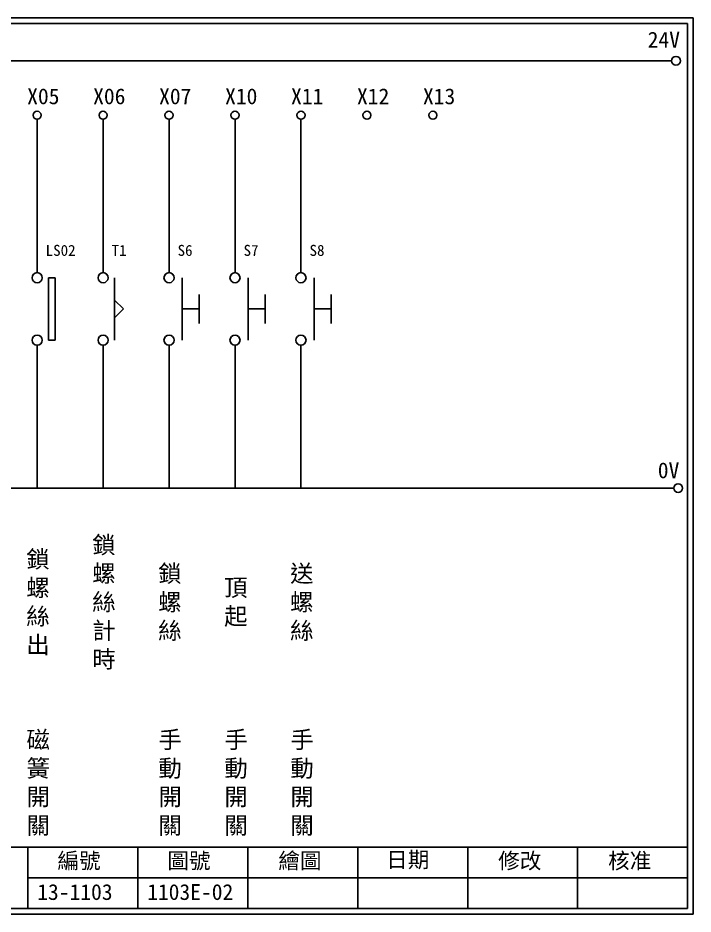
# Model space of a CAD drawing. Extents: x 325 to 612, y 3 to 207.
# Drawn here: x 458.8 to 612.3, y 3 to 207 of the extents above; entities that cross this region are included whole.
import ezdxf

# ---------------------------------------------------------------- set-up
doc = ezdxf.new("R2010")
doc.units = 0
doc.layers.get('0').update_dxf_attribs({"linetype": 'CONTINUOUS'})
doc.layers.add('圖框層', color=7, linetype='CONTINUOUS')
doc.layers.add('標尺寸層', color=3, linetype='CONTINUOUS')
doc.styles.add('CNS', font='romanc.shx', dxfattribs={"bigfont": 'chineset.shx'})
doc.styles.add('STSL', font='KAIU.TTF')

msp = doc.modelspace()

# ---------------------------------------------------------------- linework, layer by layer
for p, q in [((467.27, 147.84), (465.77, 147.84)), ((500.03, 140.73), (500.03, 144.04)), ((515.03, 140.73), (515.03, 144.04)), ((530.03, 140.73), (530.03, 144.04)), ((500.03, 140.73), (500.03, 137.42)), ((515.03, 140.73), (515.03, 137.42)), ((530.03, 140.73), (530.03, 137.42)), ((467.27, 133.61), (465.77, 133.61))]:
    msp.add_line(p, q)
for centre in [(608.44, 197.22), (608.92, 99.96)]:
    msp.add_circle(centre, 1)
at = {"layer": '圖框層', "color": 7}
for p, q in [((612.32, 206.97), (325.32, 206.97)), ((612.32, 3), (612.32, 206.97)), ((611.07, 205.72), (326.57, 205.72)), ((611.07, 4.25), (611.07, 205.72)), ((326.57, 18.25), (611.07, 18.25)), ((461.07, 4.25), (461.07, 18.25)), ((486.07, 4.25), (486.07, 18.25)), ((511.07, 4.25), (511.07, 18.25)), ((536.07, 4.25), (536.07, 18.25)), ((561.07, 4.25), (561.07, 18.25)), ((586.07, 4.25), (586.07, 18.25)), ((461.07, 11.25), (611.07, 11.25)), ((326.57, 4.25), (611.07, 4.25)), ((325.32, 3), (612.32, 3))]:
    msp.add_line(p, q, dxfattribs=at)
at = {"layer": '標尺寸層', "color": 7}
for p, q in [((329.84, 197.22), (607.44, 197.22)), ((463.16, 183.91), (463.16, 148.99)), ((478.16, 183.91), (478.16, 148.99)), ((493.16, 183.91), (493.16, 148.99)), ((508.16, 183.91), (508.16, 148.99)), ((523.16, 183.91), (523.16, 148.99)), ((465.77, 133.61), (465.77, 147.84)), ((467.27, 133.61), (467.27, 147.84)), ((480.77, 133.61), (480.77, 147.84)), ((496.17, 147.84), (496.17, 133.61)), ((511.17, 147.84), (511.17, 133.61)), ((526.17, 147.84), (526.17, 133.61)), ((500.03, 140.73), (496.17, 140.73)), ((515.03, 140.73), (511.17, 140.73)), ((530.03, 140.73), (526.17, 140.73)), ((463.16, 132.46), (463.16, 99.96)), ((478.16, 132.46), (478.16, 99.96)), ((493.16, 132.46), (493.16, 99.96)), ((508.16, 132.46), (508.16, 99.96)), ((523.16, 132.46), (523.16, 99.96)), ((330.05, 99.96), (607.92, 99.96))]:
    msp.add_line(p, q, dxfattribs=at)
at = {"layer": '標尺寸層'}
for q in [(480.77, 142.73), (480.77, 138.73)]:
    msp.add_line((482.77, 140.73), q, dxfattribs=at)
at = {"layer": '標尺寸層', "color": 7}
for centre, radius in [((463.16, 184.83), 0.92), ((478.16, 184.83), 0.92), ((493.16, 184.83), 0.92), ((508.16, 184.83), 0.92), ((523.16, 184.83), 0.92), ((538.16, 184.83), 0.92), ((553.16, 184.83), 0.92), ((463.16, 147.84), 1.15), ((478.16, 147.84), 1.15), ((493.16, 147.84), 1.15), ((508.16, 147.84), 1.15), ((523.16, 147.84), 1.15), ((463.16, 133.61), 1.15), ((478.16, 133.61), 1.15), ((493.16, 133.61), 1.15), ((508.16, 133.61), 1.15), ((523.16, 133.61), 1.15)]:
    msp.add_circle(centre, radius, dxfattribs=at)

# ---------------------------------------------------------------- texts
at = {"layer": '圖框層', "color": 4, "style": 'STSL'}
for s, height, p in [('24V', 3.6, (602, 200.22)), ('X05', 3.6, (460.9, 187.33)), ('X06', 3.6, (475.9, 187.33)), ('X07', 3.6, (490.9, 187.33)), ('X10', 3.6, (505.9, 187.33)), ('X11', 3.6, (520.9, 187.33)), ('X12', 3.6, (535.9, 187.33)), ('X13', 3.6, (550.9, 187.33)), ('LS02', 2.5, (465.11, 152.81)), ('T1', 2.5, (480.11, 152.81)), ('S6', 2.5, (495.11, 152.81)), ('S7', 2.5, (510.11, 152.81)), ('S8', 2.5, (525.11, 152.81)), ('0V', 3.6, (604.3, 102.2)), ('編號', 3.6, (467.78, 13.34)), ('圖號', 3.6, (492.78, 13.34)), ('繪圖', 3.6, (518.01, 13.34)), ('日期', 3.6, (542.54, 13.59)), ('修改', 3.6, (568.01, 13.34)), ('核准', 3.6, (593.01, 13.34)), ('13-1103', 3.6, (463.18, 6.22)), ('1103E-02', 3.6, (488.18, 6.22))]:
    msp.add_text(s, height=height, dxfattribs=at).set_placement(p)
at = {"layer": '標尺寸層', "color": 7, "char_height": 3.9, "width": 4.9608, "attachment_point": 5, "style": 'CNS'}
for s, insert in [('{\\fDFKai-SB|b0|i0|c136|p65;鎖螺絲計時}', (478.35, 73.82)), ('{\\fDFKai-SB|b0|i0|c136|p65;鎖螺絲出}', (463.35, 73.82)), ('{\\fDFKai-SB|b0|i0|c136|p65;鎖螺絲}', (493.35, 73.82)), ('{\\fDFKai-SB|b0|i0|c136|p65;送螺絲}', (523.35, 73.82)), ('{\\fDFKai-SB|b0|i0|c136|p65;頂起}', (508.35, 73.82)), ('{\\fDFKai-SB|b0|i0|c136|p65;磁簧開關}', (463.41, 32.72)), ('{\\fDFKai-SB|b0|i0|c136|p65;手動開關}', (493.41, 32.72)), ('{\\fDFKai-SB|b0|i0|c136|p65;手動開關}', (508.41, 32.72)), ('{\\fDFKai-SB|b0|i0|c136|p65;手動開關}', (523.41, 32.72))]:
    msp.add_mtext(s, dxfattribs=dict(at, insert=insert))

doc.saveas('drawing.dxf')
